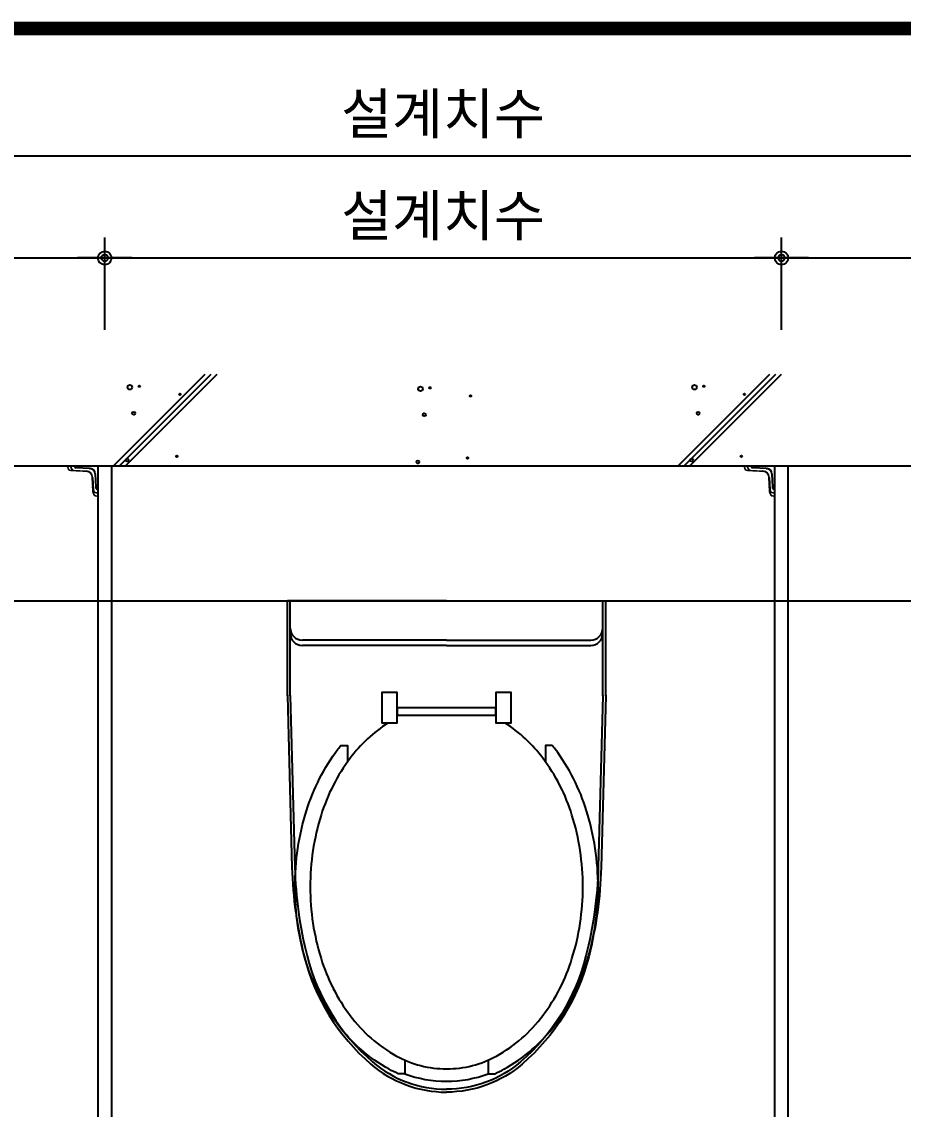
# Model space of a CAD drawing. Extents: x -256 to 8104, y -176 to 5714.
# Drawn here: x 3159 to 3810, y 3225 to 4029 of the extents above; entities that cross this region are included whole.
import ezdxf

# ---------------------------------------------------------------- set-up
doc = ezdxf.new("R2010")
doc.units = 0
doc.header["$LTSCALE"] = 30
doc.layers.get('0').update_dxf_attribs({"linetype": 'CONTINUOUS'})
doc.layers.get('DEFPOINTS').update_dxf_attribs({"linetype": 'CONTINUOUS'})
for name, color, linetype in [('0_toilet', 6, 'CONTINUOUS'), ('DIM', 7, 'CONTINUOUS'), ('HAT', 8, 'CONTINUOUS'), ('경첩', 4, 'CONTINUOUS'), ('부자재', 4, 'CONTINUOUS'), ('해치', 8, 'CONTINUOUS')]:
    doc.layers.add(name, color=color, linetype=linetype)
doc.styles.add('돋움', font='malgun.ttf')
doc.dimstyles.new('10', dxfattribs={"dimscale": 10, "dimtxt": 3, "dimasz": 1, "dimexe": 1.5, "dimexo": 2, "dimgap": 1, "dimtad": 1, "dimdec": 0, "dimlunit": 6, "dimtxsty": '돋움', "dimblk": 'DIMDOT', "dimcen": -1, "dimdle": 1.5, "dimclrt": 3, "dimazin": 3, "dimtfac": 1, "dimtdec": 0, "dimtix": 1, "dimtmove": 2, "dimatfit": 3, "dimldrblk": 'DIMDOT', "dimarcsym": 0})

# ---------------------------------------------------------------- blocks, each defined once
blk = doc.blocks.new('DIMDOT')
at = {"linetype": 'Continuous'}
blk.add_line((-2, 0), (2, 0), dxfattribs=at)
for radius in [0.5, 0.25]:
    blk.add_circle((0, 0), radius, dxfattribs=at)
blk = doc.blocks.new('*D1075')
at = {"layer": 'DEFPOINTS', "color": 0}
for p in [(202693.69, -2931.66), (202193.69, -3004.78), (202693.69, -3004.78)]:
    blk.add_point(p, dxfattribs=at)
at = {"layer": 'DIM', "color": 0, "lineweight": -2, "ltscale": 10}
for p, q in [((202193.69, -2984.78), (202193.69, -2916.66)), ((202693.69, -2984.78), (202693.69, -2916.66)), ((202203.69, -2931.66), (202683.69, -2931.66))]:
    blk.add_line(p, q, dxfattribs=at)
at = {"layer": 'DIM', "color": 0, "lineweight": -2, "xscale": 10, "yscale": 10, "zscale": 10, "rotation": 180}
blk.add_blockref('DIMDOT', (202193.69, -2931.66), dxfattribs=at)
at = {"layer": 'DIM', "color": 0, "lineweight": -2, "xscale": 10, "yscale": 10, "zscale": 10}
blk.add_blockref('DIMDOT', (202693.69, -2931.66), dxfattribs=at)
at = {"layer": 'DIM', "color": 3, "insert": (202443.69, -2902), "char_height": 30, "attachment_point": 5, "style": '돋움'}
blk.add_mtext('설계치수', dxfattribs=at)
blk = doc.blocks.new('*D1076')
at = {"layer": 'DEFPOINTS', "color": 0}
for p in [(202693.69, -2856.32), (201193.69, -3004.78), (202693.69, -3004.78)]:
    blk.add_point(p, dxfattribs=at)
at = {"layer": 'DIM', "color": 0, "lineweight": -2, "ltscale": 10}
for p, q in [((201193.69, -2984.78), (201193.69, -2841.32)), ((202693.69, -2984.78), (202693.69, -2841.32)), ((201203.69, -2856.32), (202683.69, -2856.32))]:
    blk.add_line(p, q, dxfattribs=at)
at = {"layer": 'DIM', "color": 0, "lineweight": -2, "xscale": 10, "yscale": 10, "zscale": 10, "rotation": 180}
blk.add_blockref('DIMDOT', (201193.69, -2856.32), dxfattribs=at)
at = {"layer": 'DIM', "color": 0, "lineweight": -2, "xscale": 10, "yscale": 10, "zscale": 10}
blk.add_blockref('DIMDOT', (202693.69, -2856.32), dxfattribs=at)
at = {"layer": 'DIM', "color": 3, "insert": (201943.69, -2826.67), "char_height": 30, "attachment_point": 5, "style": '돋움'}
blk.add_mtext('설계치수', dxfattribs=at)
blk = doc.blocks.new('*D1077')
at = {"layer": 'DEFPOINTS', "color": 0}
for p in [(202193.69, -2931.66), (201693.69, -3004.78), (202193.69, -3004.78)]:
    blk.add_point(p, dxfattribs=at)
at = {"layer": 'DIM', "color": 0, "lineweight": -2, "ltscale": 10}
for p, q in [((201693.69, -2984.78), (201693.69, -2916.66)), ((202193.69, -2984.78), (202193.69, -2916.66)), ((201703.69, -2931.66), (202183.69, -2931.66))]:
    blk.add_line(p, q, dxfattribs=at)
at = {"layer": 'DIM', "color": 0, "lineweight": -2, "xscale": 10, "yscale": 10, "zscale": 10, "rotation": 180}
blk.add_blockref('DIMDOT', (201693.69, -2931.66), dxfattribs=at)
at = {"layer": 'DIM', "color": 0, "lineweight": -2, "xscale": 10, "yscale": 10, "zscale": 10}
blk.add_blockref('DIMDOT', (202193.69, -2931.66), dxfattribs=at)
at = {"layer": 'DIM', "color": 3, "insert": (201943.69, -2902), "char_height": 30, "attachment_point": 5, "style": '돋움'}
blk.add_mtext('설계치수', dxfattribs=at)
blk = doc.blocks.new('*D1078')
at = {"layer": 'DEFPOINTS', "color": 0}
for p in [(201693.69, -2931.66), (201193.69, -3004.78), (201693.69, -3004.78)]:
    blk.add_point(p, dxfattribs=at)
at = {"layer": 'DIM', "color": 0, "lineweight": -2, "ltscale": 10}
for p, q in [((201193.69, -2984.78), (201193.69, -2916.66)), ((201693.69, -2984.78), (201693.69, -2916.66)), ((201203.69, -2931.66), (201683.69, -2931.66))]:
    blk.add_line(p, q, dxfattribs=at)
at = {"layer": 'DIM', "color": 0, "lineweight": -2, "xscale": 10, "yscale": 10, "zscale": 10, "rotation": 180}
blk.add_blockref('DIMDOT', (201193.69, -2931.66), dxfattribs=at)
at = {"layer": 'DIM', "color": 0, "lineweight": -2, "xscale": 10, "yscale": 10, "zscale": 10}
blk.add_blockref('DIMDOT', (201693.69, -2931.66), dxfattribs=at)
at = {"layer": 'DIM', "color": 3, "insert": (201443.69, -2902), "char_height": 30, "attachment_point": 5, "style": '돋움'}
blk.add_mtext('설계치수', dxfattribs=at)
blk = doc.blocks.new('A$C10E41893')
at = {"layer": '부자재'}
for p, q in [((6.5, 0), (6.5, 196)), ((123.3, 196), (6.5, 196)), ((123.3, 192.5), (6.5, 192.5)), ((54.8, 0), (54.8, 177.5)), ((61.4, 0), (61.4, 177.5)), ((6.5, 0), (6.5, -196)), ((54.8, 0), (54.8, -177.5)), ((61.4, 0), (61.4, -177.5)), ((123.3, -192.5), (6.5, -192.5)), ((123.3, -196), (6.5, -196))]:
    blk.add_line(p, q, dxfattribs=at)
for points in [[(122.7, 196, -0.012538), (123.3, 196), (334.6, 190.3, -0.055395), (444.7, 175.1, -0.154276), (576.9, 93.3, -0.179504), (611.5, 0, -0.179504)], [(122.8, 192.5, -0.012538), (123.2, 192.5), (334.5, 186.8, -0.055395), (443.8, 171.7, -0.154276), (574.3, 91, -0.179504), (608, 0, -0.179504)], [(572, 51.4), (588.8, 51.4), (588.8, 59.6, 0.021185), (583.3, 70.7, 0.106084), (528.4, 133.7, 0.085733), (452.6, 172.4, 0.075373), (358.7, 186.6, 0.075373), (264.8, 172.4, 0.085733), (189, 133.7, 0.007337), (184.4, 130.1), (184.4, 122), (204.7, 122)], [(156.7, -72, 0.089162), (200.2, -118.7, 0.085733), (270.3, -154.5, 0.075373), (358.7, -167.9, 0.075373), (447.1, -154.5, 0.085733), (517.2, -118.7, 0.106084), (567, -61.6, 0.126931), (582.8, 0, 0.126931), (567, 61.6, 0.106084), (517.2, 118.7, 0.085733), (447.1, 154.5, 0.075373), (358.7, 167.9, 0.075373), (270.3, 154.5, 0.085733), (200.2, 118.7, 0.089162), (156.7, 72)], [(588.8, -51.4, 0.090214), (598.2, 0, 0.090214), (588.8, 51.4, 0.106084)], [(122.7, -196, 0.012538), (123.3, -196), (334.6, -190.3, 0.055395), (444.7, -175.1, 0.154276), (576.9, -93.3, 0.179504), (611.5, 0, 0.179504)], [(122.8, -192.5, 0.012538), (123.2, -192.5), (334.5, -186.8, 0.055395), (443.8, -171.7, 0.154276), (574.3, -91, 0.179504), (608, 0, 0.179504)], [(572, -51.4), (588.8, -51.4), (588.8, -59.6, -0.021185), (583.3, -70.7, -0.106084), (528.4, -133.7, -0.085733), (452.6, -172.4, -0.075373), (358.7, -186.6, -0.075373), (264.8, -172.4, -0.085733), (189, -133.7, -0.007337), (184.4, -130.1), (184.4, -122), (204.7, -122)]]:
    blk.add_lwpolyline(points, format="xyb", dxfattribs=at)
blk.add_lwpolyline([(138, -60.8), (119.3, -60.8), (119.3, -79.5), (156.7, -79.5), (156.7, -60.8), (138, -60.8), (147.3, -60.8), (147.3, 60.8), (138, 60.8), (156.7, 60.8), (156.7, 79.5), (119.3, 79.5), (119.3, 60.8), (138, 60.8), (138, -60.8), (119.3, -60.8)], dxfattribs=at)
for centre, start, end in [((39.8, 177.5), 0, 90), ((46.4, 177.5), 0, 90), ((39.8, -177.5), 270, 0), ((46.4, -177.5), 270, 0)]:
    blk.add_arc(centre, 15, start, end, dxfattribs=at)
blk = doc.blocks.new('BASIC_40', base_point=(198473.46, -6786.28))
for p, q in [((201193.69, -3085.22), (202693.69, -3085.22)), ((201193.69, -3185.22), (202693.69, -3185.22))]:
    blk.add_line(p, q)
at = {"color": 4}
for p, q in [((201682.43, -3087.31), (201672.71, -3086.72)), ((201682.43, -3087.31), (201683.1, -3087.31)), ((201686.51, -3091.17), (201687.01, -3101.2)), ((202182.38, -3087.31), (202172.66, -3086.72)), ((202182.38, -3087.31), (202183.05, -3087.31)), ((202186.46, -3091.17), (202186.96, -3101.2))]:
    blk.add_line(p, q, dxfattribs=at)
at = {"color": 8, "const_width": 10}
blk.add_lwpolyline([(200957.62, -2762.12), (204305.44, -2762.12)], dxfattribs=at)
at = {"color": 4}
for centre, radius, start, end in [((201672.79, -3085.11), 1.61, 184.02269, 266.84997), ((202172.74, -3085.11), 1.61, 184.02269, 266.84997), ((201682.86, -3090.96), 3.66, 356.64811, 86.2207), ((202182.81, -3090.96), 3.66, 356.64811, 86.2207), ((201688.66, -3101.02), 1.65, 186.1664, 269.59836), ((202188.61, -3101.02), 1.65, 186.1664, 269.59836)]:
    blk.add_arc(centre, radius, start, end, dxfattribs=at)
at = {"layer": '0_toilet'}
for p, q in [((201688.69, -3085.22), (201688.69, -3810.22)), ((201698.69, -3085.22), (201698.69, -3810.22)), ((202188.64, -3085.22), (202188.64, -3810.22)), ((202198.74, -3810.23), (202198.74, -3085.23))]:
    blk.add_line(p, q, dxfattribs=at)
at = {"layer": '경첩', "color": 4, "linetype": 'Continuous', "lineweight": 15}
for p, q in [((201666.19, -3086.36), (201666.19, -3085.22)), ((201666.19, -3085.22), (201666.44, -3085.22)), ((201666.44, -3086.36), (201666.19, -3086.36)), ((201666.44, -3085.22), (201666.44, -3086.36)), ((201666.44, -3085.22), (201668.59, -3085.22)), ((201668.59, -3085.22), (201668.59, -3086.47)), ((201668.69, -3086.48), (201668.69, -3085.22)), ((201668.69, -3085.22), (201668.94, -3085.22)), ((201668.94, -3085.22), (201668.94, -3086.48)), ((201687.19, -3085.22), (201668.94, -3085.22)), ((202166.14, -3086.36), (202166.14, -3085.22)), ((202166.14, -3085.22), (202166.39, -3085.22)), ((202166.39, -3086.36), (202166.14, -3086.36)), ((202166.39, -3085.22), (202166.39, -3086.36)), ((202166.39, -3085.22), (202168.54, -3085.22)), ((202168.54, -3085.22), (202168.54, -3086.47)), ((202168.64, -3086.48), (202168.64, -3085.22)), ((202168.64, -3085.22), (202168.89, -3085.22)), ((202168.89, -3085.22), (202168.89, -3086.48)), ((202187.14, -3085.22), (202168.89, -3085.22)), ((201670.93, -3088.83), (201668.43, -3088.71)), ((201668.45, -3088.46), (201669.89, -3088.53)), ((201668.59, -3086.47), (201668.69, -3086.47)), ((201668.69, -3086.48), (201668.94, -3086.48)), ((201668.93, -3088.9), (201669.09, -3088.74)), ((201668.93, -3088.9), (201669.01, -3088.99)), ((201672.23, -3089.14), (201669.01, -3088.99)), ((201679.91, -3089.25), (201670.93, -3088.83)), ((201670.95, -3088.58), (201679.92, -3089)), ((201672.23, -3089.14), (201672.47, -3088.9)), ((201672.9, -3089.17), (201673.14, -3088.93)), ((201673.24, -3089.19), (201673.48, -3088.95)), ((201673.91, -3089.22), (201674.15, -3088.98)), ((201676.62, -3089.35), (201673.91, -3089.22)), ((201676.62, -3089.35), (201676.85, -3089.11)), ((201677.29, -3089.38), (201677.53, -3089.14)), ((201677.63, -3089.4), (201677.87, -3089.16)), ((201678.3, -3089.43), (201678.54, -3089.19)), ((201679.65, -3089.49), (201678.3, -3089.43)), ((201679.65, -3089.49), (201679.89, -3089.25)), ((201679.89, -3089.5), (201679.65, -3089.49)), ((201680.9, -3089.66), (201681.1, -3089.46)), ((201681.43, -3089.84), (201681.62, -3089.64)), ((201681.68, -3089.94), (201681.87, -3089.75)), ((201682.14, -3090.19), (201682.32, -3090.01)), ((201682.35, -3090.33), (201682.53, -3090.15)), ((201683.44, -3091.36), (201683.62, -3091.18)), ((201683.59, -3091.56), (201683.77, -3091.39)), ((201683.86, -3092), (201684.04, -3091.82)), ((201683.98, -3092.24), (201684.16, -3092.05)), ((201684.14, -3092.64), (201684.34, -3092.45)), ((201684.5, -3092.96), (201684.29, -3093.16)), ((201684.3, -3093.17), (201684.5, -3092.96)), ((201684.37, -3093.54), (201684.58, -3093.32)), ((201684.4, -3093.76), (201684.62, -3093.53)), ((201684.45, -3094.67), (201684.42, -3094.02)), ((201684.45, -3094.67), (201684.69, -3094.43)), ((201685.09, -3102.99), (201684.67, -3094.01)), ((201684.92, -3094), (201685.34, -3102.97)), ((201688.69, -3104.97), (201688.69, -3086.72)), ((202170.88, -3088.83), (202168.38, -3088.71)), ((202168.4, -3088.46), (202169.84, -3088.53)), ((202168.54, -3086.47), (202168.64, -3086.47)), ((202168.64, -3086.48), (202168.89, -3086.48)), ((202168.88, -3088.9), (202169.04, -3088.74)), ((202168.88, -3088.9), (202168.96, -3088.99)), ((202172.18, -3089.14), (202168.96, -3088.99)), ((202179.86, -3089.25), (202170.88, -3088.83)), ((202170.9, -3088.58), (202179.87, -3089)), ((202172.18, -3089.14), (202172.42, -3088.9)), ((202172.85, -3089.17), (202173.09, -3088.93)), ((202173.19, -3089.19), (202173.43, -3088.95)), ((202173.86, -3089.22), (202174.1, -3088.98)), ((202176.57, -3089.35), (202173.86, -3089.22)), ((202176.57, -3089.35), (202176.8, -3089.11)), ((202177.24, -3089.38), (202177.48, -3089.14)), ((202177.58, -3089.4), (202177.82, -3089.16)), ((202178.25, -3089.43), (202178.49, -3089.19)), ((202179.6, -3089.49), (202178.25, -3089.43)), ((202179.6, -3089.49), (202179.84, -3089.25)), ((202179.84, -3089.5), (202179.6, -3089.49)), ((202180.85, -3089.66), (202181.05, -3089.46)), ((202181.38, -3089.84), (202181.57, -3089.64)), ((202181.63, -3089.94), (202181.82, -3089.75)), ((202182.09, -3090.19), (202182.27, -3090.01)), ((202182.3, -3090.33), (202182.48, -3090.15)), ((202183.39, -3091.36), (202183.57, -3091.18)), ((202183.54, -3091.56), (202183.72, -3091.39)), ((202183.81, -3092), (202183.99, -3091.82)), ((202183.93, -3092.24), (202184.11, -3092.05)), ((202184.09, -3092.64), (202184.29, -3092.45)), ((202184.45, -3092.96), (202184.24, -3093.16)), ((202184.25, -3093.17), (202184.45, -3092.96)), ((202184.32, -3093.54), (202184.53, -3093.32)), ((202184.35, -3093.76), (202184.57, -3093.53)), ((202184.4, -3094.67), (202184.37, -3094.02)), ((202184.4, -3094.67), (202184.64, -3094.43)), ((202185.04, -3102.99), (202184.62, -3094.01)), ((202184.87, -3094), (202185.29, -3102.97)), ((202188.64, -3104.97), (202188.64, -3086.72)), ((201684.45, -3094.77), (201684.69, -3094.53)), ((201684.45, -3094.77), (201684.45, -3094.67)), ((201684.47, -3095.11), (201684.45, -3094.77)), ((201684.47, -3095.11), (201684.71, -3094.87)), ((201684.47, -3095.21), (201684.71, -3094.97)), ((201684.47, -3095.21), (201684.47, -3095.11)), ((201684.52, -3096.13), (201684.47, -3095.21)), ((201684.52, -3096.13), (201684.75, -3095.89)), ((201684.53, -3096.37), (201684.77, -3096.13)), ((201684.55, -3096.79), (201684.53, -3096.37)), ((201684.55, -3096.79), (201684.79, -3096.55)), ((201684.55, -3096.8), (201684.79, -3096.56)), ((201684.68, -3099.67), (201684.55, -3096.8)), ((201684.68, -3099.67), (201684.92, -3099.43)), ((201684.7, -3100), (201684.94, -3099.77)), ((201684.73, -3100.68), (201684.7, -3100)), ((201684.73, -3100.68), (201684.97, -3100.44)), ((201684.75, -3101.02), (201684.98, -3100.78)), ((201684.78, -3101.69), (201685.02, -3101.45)), ((201684.9, -3104.39), (201684.78, -3101.69)), ((202184.4, -3094.77), (202184.64, -3094.53)), ((202184.4, -3094.77), (202184.4, -3094.67)), ((202184.42, -3095.11), (202184.4, -3094.77)), ((202184.42, -3095.11), (202184.66, -3094.87)), ((202184.42, -3095.21), (202184.66, -3094.97)), ((202184.42, -3095.21), (202184.42, -3095.11)), ((202184.47, -3096.13), (202184.42, -3095.21)), ((202184.47, -3096.13), (202184.7, -3095.89)), ((202184.48, -3096.37), (202184.72, -3096.13)), ((202184.5, -3096.79), (202184.48, -3096.37)), ((202184.5, -3096.79), (202184.74, -3096.55)), ((202184.5, -3096.8), (202184.74, -3096.56)), ((202184.63, -3099.67), (202184.5, -3096.8)), ((202184.63, -3099.67), (202184.87, -3099.43)), ((202184.65, -3100), (202184.89, -3099.77)), ((202184.68, -3100.68), (202184.65, -3100)), ((202184.68, -3100.68), (202184.92, -3100.44)), ((202184.7, -3101.02), (202184.93, -3100.78)), ((202184.73, -3101.69), (202184.97, -3101.45)), ((202184.85, -3104.39), (202184.73, -3101.69)), ((201684.9, -3104.39), (201685.14, -3104.15)), ((201685.01, -3104.99), (201685.18, -3104.83)), ((201685.21, -3105.49), (201685.09, -3102.99)), ((201685.39, -3104.03), (201685.46, -3105.47)), ((201687.44, -3104.97), (201688.69, -3104.97)), ((201687.44, -3105.22), (201687.44, -3104.97)), ((201687.44, -3105.22), (201687.44, -3105.32)), ((201688.69, -3105.22), (201687.44, -3105.22)), ((201687.44, -3105.32), (201688.69, -3105.32)), ((201687.55, -3107.47), (201688.69, -3107.47)), ((201687.55, -3107.47), (201687.55, -3107.72)), ((201688.69, -3107.72), (201687.55, -3107.72)), ((201688.69, -3104.97), (201688.69, -3105.22)), ((201688.69, -3105.32), (201688.69, -3107.47)), ((201688.69, -3107.47), (201688.69, -3107.72)), ((202184.85, -3104.39), (202185.09, -3104.15)), ((202184.96, -3104.99), (202185.13, -3104.83)), ((202185.16, -3105.49), (202185.04, -3102.99)), ((202185.34, -3104.03), (202185.41, -3105.47)), ((202187.39, -3104.97), (202188.64, -3104.97)), ((202187.39, -3105.22), (202187.39, -3104.97)), ((202187.39, -3105.22), (202187.39, -3105.32)), ((202188.64, -3105.22), (202187.39, -3105.22)), ((202187.39, -3105.32), (202188.64, -3105.32)), ((202187.5, -3107.47), (202188.64, -3107.47)), ((202187.5, -3107.47), (202187.5, -3107.72)), ((202188.64, -3107.72), (202187.5, -3107.72)), ((202188.64, -3104.97), (202188.64, -3105.22)), ((202188.64, -3105.32), (202188.64, -3107.47)), ((202188.64, -3107.47), (202188.64, -3107.72))]:
    blk.add_line(p, q, dxfattribs=at)
at = {"layer": '경첩', "color": 4, "linetype": 'Continuous', "lineweight": 15, "flags": 128}
for points in [[(201668.45, -3088.46), (201668.44, -3088.51), (201668.44, -3088.56), (201668.44, -3088.6), (201668.44, -3088.64), (201668.44, -3088.67), (201668.43, -3088.69), (201668.43, -3088.71), (201668.43, -3088.71)], [(201670.93, -3088.83), (201670.93, -3088.83), (201670.93, -3088.81), (201670.94, -3088.79), (201670.94, -3088.76), (201670.94, -3088.72), (201670.94, -3088.68), (201670.94, -3088.63), (201670.95, -3088.58)], [(201672.9, -3089.17), (201672.89, -3089.17), (201672.85, -3089.17), (201672.79, -3089.17), (201672.7, -3089.16), (201672.6, -3089.16), (201672.48, -3089.15), (201672.36, -3089.15), (201672.23, -3089.14)], [(201673.91, -3089.22), (201673.8, -3089.22), (201673.68, -3089.21), (201673.58, -3089.21), (201673.48, -3089.2), (201673.4, -3089.2), (201673.33, -3089.19), (201673.28, -3089.19), (201673.25, -3089.19), (201673.24, -3089.19)], [(201677.29, -3089.38), (201677.28, -3089.38), (201677.24, -3089.38), (201677.18, -3089.37), (201677.09, -3089.37), (201676.99, -3089.37), (201676.87, -3089.36), (201676.75, -3089.35), (201676.62, -3089.35)], [(201678.3, -3089.43), (201678.17, -3089.42), (201678.05, -3089.42), (201677.93, -3089.41), (201677.83, -3089.41), (201677.74, -3089.4), (201677.68, -3089.4), (201677.64, -3089.4), (201677.63, -3089.4)], [(201679.91, -3089.25), (201679.91, -3089.25), (201679.91, -3089.23), (201679.91, -3089.21), (201679.91, -3089.18), (201679.91, -3089.14), (201679.91, -3089.1), (201679.92, -3089.05), (201679.92, -3089)], [(201684.3, -3093.17), (201684.3, -3093.16), (201684.3, -3093.17)], [(201684.4, -3093.76), (201684.38, -3093.6), (201684.37, -3093.54)], [(201684.67, -3094.01), (201684.67, -3094.01), (201684.68, -3094.01), (201684.71, -3094.01), (201684.74, -3094.01), (201684.78, -3094.01), (201684.82, -3094), (201684.87, -3094), (201684.92, -3094)], [(202168.4, -3088.46), (202168.39, -3088.51), (202168.39, -3088.56), (202168.39, -3088.6), (202168.39, -3088.64), (202168.39, -3088.67), (202168.38, -3088.69), (202168.38, -3088.71), (202168.38, -3088.71)], [(202170.88, -3088.83), (202170.88, -3088.83), (202170.88, -3088.81), (202170.89, -3088.79), (202170.89, -3088.76), (202170.89, -3088.72), (202170.89, -3088.68), (202170.89, -3088.63), (202170.9, -3088.58)], [(202172.85, -3089.17), (202172.84, -3089.17), (202172.8, -3089.17), (202172.74, -3089.17), (202172.65, -3089.16), (202172.55, -3089.16), (202172.43, -3089.15), (202172.31, -3089.15), (202172.18, -3089.14)], [(202173.86, -3089.22), (202173.75, -3089.22), (202173.63, -3089.21), (202173.53, -3089.21), (202173.43, -3089.2), (202173.35, -3089.2), (202173.28, -3089.19), (202173.23, -3089.19), (202173.2, -3089.19), (202173.19, -3089.19)], [(202177.24, -3089.38), (202177.23, -3089.38), (202177.19, -3089.38), (202177.13, -3089.37), (202177.04, -3089.37), (202176.94, -3089.37), (202176.82, -3089.36), (202176.7, -3089.35), (202176.57, -3089.35)], [(202178.25, -3089.43), (202178.12, -3089.42), (202178, -3089.42), (202177.88, -3089.41), (202177.78, -3089.41), (202177.69, -3089.4), (202177.63, -3089.4), (202177.59, -3089.4), (202177.58, -3089.4)], [(202179.86, -3089.25), (202179.86, -3089.25), (202179.86, -3089.23), (202179.86, -3089.21), (202179.86, -3089.18), (202179.86, -3089.14), (202179.86, -3089.1), (202179.87, -3089.05), (202179.87, -3089)], [(202184.25, -3093.17), (202184.25, -3093.16), (202184.25, -3093.17)], [(202184.35, -3093.76), (202184.33, -3093.6), (202184.32, -3093.54)], [(202184.62, -3094.01), (202184.62, -3094.01), (202184.63, -3094.01), (202184.66, -3094.01), (202184.69, -3094.01), (202184.73, -3094.01), (202184.77, -3094), (202184.82, -3094), (202184.87, -3094)], [(201684.53, -3096.37), (201684.52, -3096.29), (201684.52, -3096.21), (201684.52, -3096.13)], [(201684.55, -3096.8), (201684.55, -3096.8), (201684.55, -3096.79)], [(201684.78, -3101.69), (201684.77, -3101.56), (201684.77, -3101.43), (201684.76, -3101.32), (201684.75, -3101.22), (201684.75, -3101.13), (201684.75, -3101.07), (201684.75, -3101.03), (201684.75, -3101.02)], [(202184.48, -3096.37), (202184.47, -3096.29), (202184.47, -3096.21), (202184.47, -3096.13)], [(202184.5, -3096.8), (202184.5, -3096.8), (202184.5, -3096.79)], [(202184.73, -3101.69), (202184.72, -3101.56), (202184.72, -3101.43), (202184.71, -3101.32), (202184.7, -3101.22), (202184.7, -3101.13), (202184.7, -3101.07), (202184.7, -3101.03), (202184.7, -3101.02)], [(201684.93, -3104.9), (201684.92, -3104.8), (201684.92, -3104.67), (201684.91, -3104.54), (201684.9, -3104.39)], [(201684.93, -3104.9), (201684.95, -3104.92), (201684.97, -3104.94), (201684.98, -3104.96), (201684.99, -3104.97), (201685, -3104.98), (201685.01, -3104.99), (201685.01, -3104.99), (201685.01, -3104.99)], [(201685.09, -3102.99), (201685.09, -3102.99), (201685.11, -3102.98), (201685.13, -3102.98), (201685.16, -3102.98), (201685.2, -3102.98), (201685.24, -3102.98), (201685.29, -3102.98), (201685.34, -3102.97)], [(201685.46, -3105.47), (201685.41, -3105.48), (201685.36, -3105.48), (201685.32, -3105.48), (201685.28, -3105.48), (201685.25, -3105.48), (201685.23, -3105.48), (201685.21, -3105.49), (201685.21, -3105.49)], [(202184.88, -3104.9), (202184.87, -3104.8), (202184.87, -3104.67), (202184.86, -3104.54), (202184.85, -3104.39)], [(202184.88, -3104.9), (202184.9, -3104.92), (202184.92, -3104.94), (202184.93, -3104.96), (202184.94, -3104.97), (202184.95, -3104.98), (202184.96, -3104.99), (202184.96, -3104.99), (202184.96, -3104.99)], [(202185.04, -3102.99), (202185.04, -3102.99), (202185.06, -3102.98), (202185.08, -3102.98), (202185.11, -3102.98), (202185.15, -3102.98), (202185.19, -3102.98), (202185.24, -3102.98), (202185.29, -3102.97)], [(202185.41, -3105.47), (202185.36, -3105.48), (202185.31, -3105.48), (202185.27, -3105.48), (202185.23, -3105.48), (202185.2, -3105.48), (202185.18, -3105.48), (202185.16, -3105.49), (202185.16, -3105.49)]]:
    blk.add_lwpolyline(points, dxfattribs=at)
at = {"layer": '경첩', "color": 4, "linetype": 'Continuous', "lineweight": 15}
for centre, radius, start, end in [((201668.54, -3086.36), 2.35, 180, 267.30166), ((201668.54, -3086.36), 2.1, 180, 267.30166), ((201687.19, -3086.72), 1.5, 0, 90), ((202168.49, -3086.36), 2.35, 180, 267.30166), ((202168.49, -3086.36), 2.1, 180, 267.30166), ((202187.14, -3086.72), 1.5, 0, 90), ((201671.04, -3086.48), 2.35, 180, 267.30166), ((201671.04, -3086.48), 2.1, 180, 267.30166), ((201679.67, -3094.25), 4.75, 75, 87.30166), ((201679.67, -3094.25), 5, 2.69834, 87.30166), ((201679.67, -3094.25), 5.25, 2.69834, 87.30166), ((201679.67, -3094.25), 4.75, 68.24939, 75.00018), ((201679.67, -3094.25), 4.75, 58.70023, 65.00519), ((201679.67, -3094.25), 4.75, 55.61419, 58.70089), ((201679.67, -3094.25), 4.75, 37.43916, 55.61511), ((201679.67, -3094.25), 4.75, 34.38551, 37.43877), ((201679.67, -3094.25), 4.75, 28.17355, 34.38489), ((201679.67, -3094.25), 4.75, 19.76602, 24.99481), ((201679.67, -3094.25), 4.75, 13.24314, 19.76602), ((201679.67, -3094.25), 4.75, 8.6056, 13.16233), ((201679.67, -3094.25), 4.75, 2.69834, 5.90882), ((202170.99, -3086.48), 2.35, 180, 267.30166), ((202170.99, -3086.48), 2.1, 180, 267.30166), ((202179.62, -3094.25), 4.75, 75, 87.30166), ((202179.62, -3094.25), 5, 2.69834, 87.30166), ((202179.62, -3094.25), 5.25, 2.69834, 87.30166), ((202179.62, -3094.25), 4.75, 68.24939, 75.00018), ((202179.62, -3094.25), 4.75, 58.70023, 65.00519), ((202179.62, -3094.25), 4.75, 55.61419, 58.70089), ((202179.62, -3094.25), 4.75, 37.43916, 55.61511), ((202179.62, -3094.25), 4.75, 34.38551, 37.43877), ((202179.62, -3094.25), 4.75, 28.17355, 34.38489), ((202179.62, -3094.25), 4.75, 19.76602, 24.99481), ((202179.62, -3094.25), 4.75, 13.24314, 19.76602), ((202179.62, -3094.25), 4.75, 8.6056, 13.16233), ((202179.62, -3094.25), 4.75, 2.69834, 5.90882), ((201687.44, -3102.87), 2.35, 182.69834, 270), ((201687.55, -3105.37), 2.35, 182.69834, 270), ((201687.44, -3102.87), 2.1, 182.69834, 270), ((201687.55, -3105.37), 2.1, 182.69834, 270), ((202187.39, -3102.87), 2.35, 182.69834, 270), ((202187.5, -3105.37), 2.35, 182.69834, 270), ((202187.39, -3102.87), 2.1, 182.69834, 270), ((202187.5, -3105.37), 2.1, 182.69834, 270)]:
    blk.add_arc(centre, radius, start, end, dxfattribs=at)
at = {"layer": '해치'}
for p, q in [((201700.15, -3085.22), (201767.89, -3017.49)), ((201708.97, -3085.22), (201776.71, -3017.49)), ((202117.27, -3085.22), (202185.01, -3017.49)), ((202126.1, -3085.22), (202193.83, -3017.49))]:
    blk.add_line(p, q, dxfattribs=at)
at = {"layer": '해치', "color": 2}
for p, q in [((201704.56, -3085.22), (201772.3, -3017.49)), ((202121.68, -3085.22), (202189.42, -3017.49))]:
    blk.add_line(p, q, dxfattribs=at)
at = {"layer": '해치'}
for centre, radius in [((201712.27, -3027.27), 1.68), ((201719.21, -3026.49), 0.56), ((201927.01, -3028.45), 1.68), ((201933.95, -3027.66), 0.56), ((202129.39, -3027.27), 1.68), ((202136.34, -3026.49), 0.56), ((201749.21, -3032.45), 0.56), ((201963.95, -3033.63), 0.56), ((202166.34, -3032.45), 0.56), ((201715.07, -3046.44), 1.12), ((202132.19, -3046.44), 1.12), ((201929.81, -3047.62), 1.12), ((201746.97, -3078.33), 0.559), ((202164.1, -3078.33), 0.559), ((201710.26, -3081.11), 1.12), ((201925, -3082.43), 1.12), ((201961.71, -3079.5), 0.559), ((202127.38, -3081.11), 1.12)]:
    blk.add_circle(centre, radius, dxfattribs=at)
at = {"layer": 'HAT', "xscale": 0.6000000000003638, "yscale": 0.6000000000003638, "zscale": 0.6000000000003638, "rotation": 270}
blk.add_blockref('A$C10E41893', (201946.22, -3181.32), dxfattribs=at)
at = {"layer": 'DIM', "ltscale": 10}
for base, p1, p2, picture, middle in [((202693.69, -2856.32), (201193.69, -3004.78), (202693.69, -3004.78), '*D1076', (201943.69, -2826.67)), ((201693.69, -2931.66), (201193.69, -3004.78), (201693.69, -3004.78), '*D1078', (201443.69, -2902)), ((202193.69, -2931.66), (201693.69, -3004.78), (202193.69, -3004.78), '*D1077', (201943.69, -2902)), ((202693.69, -2931.66), (202193.69, -3004.78), (202693.69, -3004.78), '*D1075', (202443.69, -2902))]:
    dim = blk.add_linear_dim(base=base, p1=p1, p2=p2, text='설계치수', dimstyle='10', override={"dimtxsty": '돋움'}, dxfattribs=at)
    dim.commit()
    dim.dimension.update_dxf_attribs({"geometry": picture, "text_midpoint": middle})

msp = doc.modelspace()

# ---------------------------------------------------------------- block references
msp.add_blockref('BASIC_40', (0, 0))

doc.saveas('drawing.dxf')
